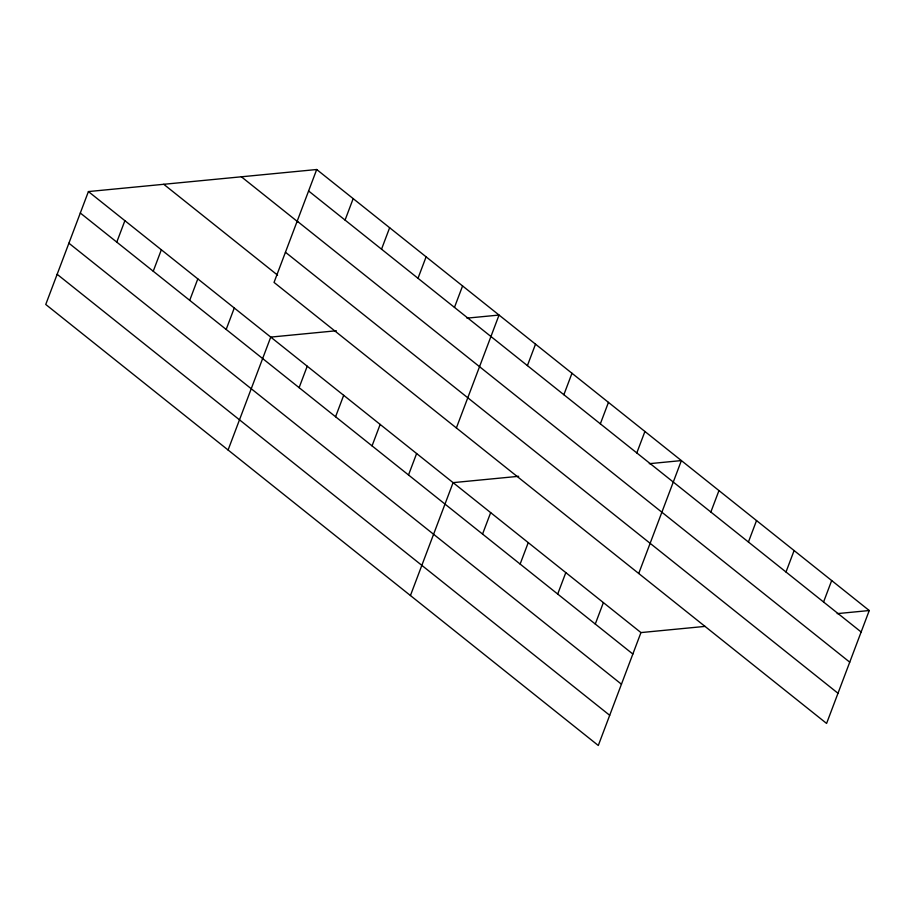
<?xml version="1.0" encoding="UTF-8"?>
<svg xmlns="http://www.w3.org/2000/svg" width="915" height="915" viewBox="0 0 915 915"><rect width="100%" height="100%" fill="white"/><g stroke="black" fill="none" stroke-linecap="round" stroke-linejoin="round"><path stroke-width="1.37" d="M316.704 169.515L274.043 282.415L826.588 723.433L869.25 610.534L316.704 169.515L88.412 191.567L45.75 304.466L598.296 745.485L640.957 632.585L705.133 626.386M116.777 242.12L124.886 220.675M153.24 271.229L161.349 249.784M189.714 300.337L197.812 278.881M226.177 329.446L234.286 307.989M228.087 450.008L270.749 337.097L336.32 330.761M345.069 220.08L353.179 198.624M299.113 387.663L307.223 366.206M381.532 249.189L389.641 227.732M335.576 416.771L343.685 395.314M418.006 278.286L426.104 256.841M372.05 445.88L380.16 424.423M454.469 307.394L462.578 285.949M408.513 474.976L416.622 453.531M456.379 427.957L499.041 315.057L466.959 318.146M410.435 595.539L453.097 482.64L518.668 476.303M527.406 365.611L535.515 344.154M482.56 534.074L490.669 512.629M563.869 394.72L571.978 373.263M520.132 564.063L528.241 542.618M600.343 423.828L608.452 402.371M557.704 594.052L565.813 572.607M636.806 452.936L644.915 431.48M595.276 624.041L603.385 602.596M638.727 573.488L681.389 460.588L649.295 463.688M710.852 512.034L718.961 490.577M748.424 542.023L756.533 520.566M785.996 572.012L794.106 550.556M823.569 602.001L831.678 580.545M837.168 613.633L869.25 610.534M308.595 190.972L861.141 631.99M297.192 221.144L849.738 662.163M241.366 176.789L297.73 221.773M285.446 252.243L837.991 693.261M163.751 184.292L277.577 275.141M88.412 191.567L640.957 632.585M80.303 213.012L632.848 654.031M68.9 243.196L621.445 684.214M57.153 274.294L609.699 715.301"/></g></svg>
